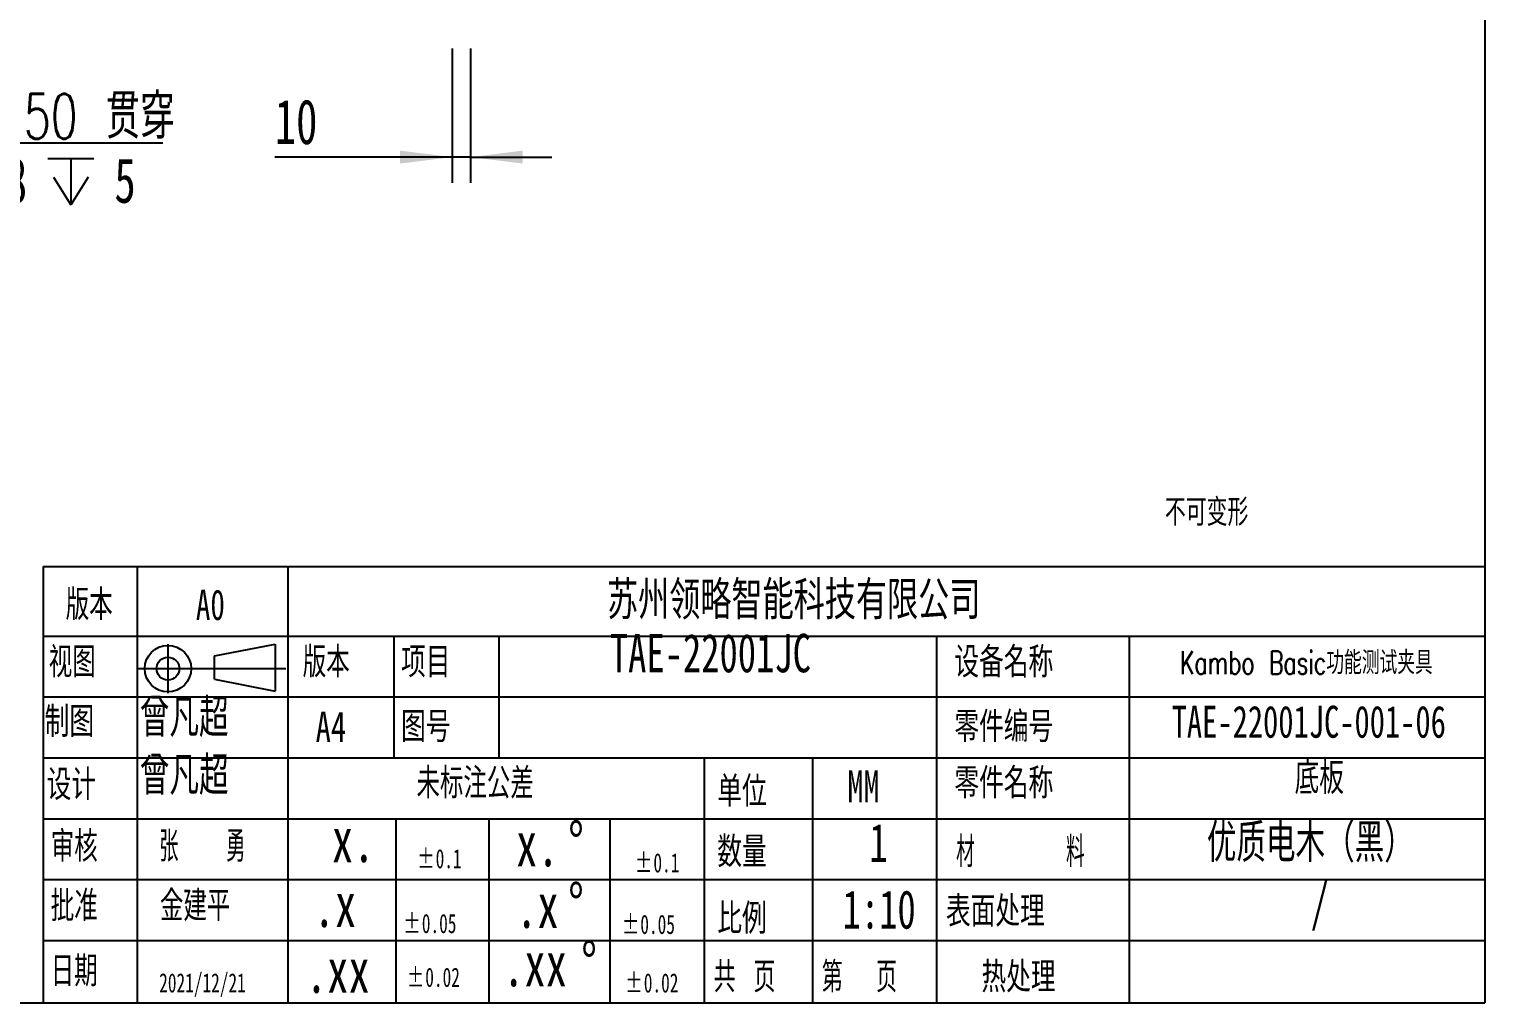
# Model space of a CAD drawing. Extents: x 2 to 292, y 3 to 207.
# Drawn here: x 178.5 to 292.2, y 3.1 to 79.2 of the extents above; entities that cross this region are included whole.
import ezdxf

# ---------------------------------------------------------------- set-up
doc = ezdxf.new("R2010")
doc.units = 0
doc.linetypes.add('SLD-中心线', pattern=[34.29, 30.48, -1.27, 1.27, -1.27])
doc.linetypes.add('SLD-实线', pattern=[0])
for name, color, linetype in [('FORMAT', 7, 'SLD-实线'), ('图层1', 5, 'SLD-中心线'), ('图层7', 7, 'SLD-实线'), ('图框', 7, 'SLD-实线'), ('粗实线', 7, 'SLD-实线')]:
    doc.layers.add(name, color=color, linetype=linetype)
doc.styles.add('SLDTEXTSTYLE0', font='TXT', dxfattribs={"width": 0.7, "bigfont": 'bigfont'})
doc.styles.add('SLDTEXTSTYLE1', font='TXT', dxfattribs={"width": 0.736842, "bigfont": 'bigfont'})
doc.styles.add('SLDTEXTSTYLE10', font='TXT', dxfattribs={"width": 0.65})
doc.styles.add('SLDTEXTSTYLE2', font='TXT', dxfattribs={"width": 0.7})
doc.styles.add('SLDTEXTSTYLE3', font='TXT', dxfattribs={"width": 0.663})
doc.styles.add('SLDTEXTSTYLE4', font='TXT', dxfattribs={"width": 0.559211, "bigfont": 'bigfont'})
doc.styles.add('SLDTEXTSTYLE5', font='TXT', dxfattribs={"width": 0.736842})
doc.styles.add('SLDTEXTSTYLE7', font='TXT', dxfattribs={"width": 0.657895, "bigfont": 'bigfont'})
doc.styles.add('SLDTEXTSTYLE8', font='TXT', dxfattribs={"width": 0.618421, "bigfont": 'bigfont'})
doc.styles.add('SLDTEXTSTYLE9', font='TXT', dxfattribs={"width": 0.58, "bigfont": 'bigfont'})
doc.dimstyles.new('SLDDIMSTYLE2', dxfattribs={"dimtxt": 3.5, "dimasz": 4.08, "dimexe": 0, "dimexo": 0.0625, "dimgap": 0.875, "dimtad": 0, "dimtih": 1, "dimtoh": 1, "dimlfac": 7, "dimrnd": 1e-09, "dimzin": 4, "dimtxsty": 'SLDTEXTSTYLE2', "dimblk1": 'NONE', "dimsah": 1, "dimcen": 0, "dimazin": 3, "dimtfac": 1, "dimtmove": 0, "dimatfit": 3, "dimtolj": 1, "dimtzin": 12})
doc.dimstyles.new('SLDDIMSTYLE3', dxfattribs={"dimtxt": 3.5, "dimasz": 4.08, "dimexe": 0, "dimexo": 0.0625, "dimgap": 0.875, "dimtad": 2, "dimlfac": 7, "dimrnd": 1e-09, "dimzin": 12, "dimtxsty": 'SLDTEXTSTYLE2', "dimsah": 1, "dimcen": 0.09, "dimazin": 3, "dimtfac": 1, "dimtmove": 0, "dimatfit": 3, "dimtolj": 1, "dimtzin": 12})

# ---------------------------------------------------------------- blocks, each defined once
blk = doc.blocks.new('SW_NOTE_0')
at = {"layer": '图层7', "color": 0, "char_height": 1.5, "attachment_point": 1, "style": 'SLDTEXTSTYLE3'}
for s, insert in [('%%p', (0, 1.93)), ('0.05', (1.44, 1.93))]:
    blk.add_mtext(s, dxfattribs=dict(at, insert=insert))
blk = doc.blocks.new('SW_NOTE_1')
at = {"layer": '图层7', "color": 0, "char_height": 1.5, "attachment_point": 1, "style": 'SLDTEXTSTYLE3'}
for s, insert in [('%%p', (0, 1.93)), ('0.02', (1.44, 1.93))]:
    blk.add_mtext(s, dxfattribs=dict(at, insert=insert))
blk = doc.blocks.new('SW_NOTE_2')
at = {"layer": '图层7', "color": 0, "char_height": 1.5, "attachment_point": 1, "style": 'SLDTEXTSTYLE3'}
for s, insert in [('%%p', (0, 1.93)), ('0.1', (1.44, 1.93))]:
    blk.add_mtext(s, dxfattribs=dict(at, insert=insert))
blk = doc.blocks.new('SW_NOTE_4')
at = {"layer": '图层7', "color": 0, "char_height": 3.5, "attachment_point": 1, "style": 'SLDTEXTSTYLE2'}
for s, insert in [('%%d', (4.07, 4.51)), ('.x', (0, 4.51))]:
    blk.add_mtext(s, dxfattribs=dict(at, insert=insert))
blk = doc.blocks.new('SW_NOTE_5')
at = {"layer": '图层7', "color": 0, "char_height": 3.5, "attachment_point": 1, "style": 'SLDTEXTSTYLE2'}
for s, insert in [('%%d', (4.07, 4.51)), ('x.', (0, 4.51))]:
    blk.add_mtext(s, dxfattribs=dict(at, insert=insert))
blk = doc.blocks.new('SW_NOTE_6')
at = {"layer": '图层7', "color": 0, "char_height": 3.5, "attachment_point": 1, "style": 'SLDTEXTSTYLE2'}
for s, insert in [('%%d', (6.11, 4.51)), ('.xx', (0, 4.51))]:
    blk.add_mtext(s, dxfattribs=dict(at, insert=insert))
blk = doc.blocks.new('SW_NOTE_7')
at = {"layer": '图层7', "color": 0, "char_height": 1.5, "attachment_point": 1, "style": 'SLDTEXTSTYLE3'}
for s, insert in [('%%p', (0, 1.93)), ('0.1', (1.44, 1.93))]:
    blk.add_mtext(s, dxfattribs=dict(at, insert=insert))
blk = doc.blocks.new('SW_NOTE_8')
at = {"layer": '图层7', "color": 0, "char_height": 1.5, "attachment_point": 1, "style": 'SLDTEXTSTYLE3'}
for s, insert in [('%%p', (0, 1.93)), ('0.05', (1.44, 1.93))]:
    blk.add_mtext(s, dxfattribs=dict(at, insert=insert))
blk = doc.blocks.new('SW_NOTE_9')
at = {"layer": '图层7', "color": 0, "char_height": 1.5, "attachment_point": 1, "style": 'SLDTEXTSTYLE3'}
for s, insert in [('%%p', (0, 1.93)), ('0.02', (1.44, 1.93))]:
    blk.add_mtext(s, dxfattribs=dict(at, insert=insert))
blk = doc.blocks.new('SW_SYMBOL_HOLE_SPOT')
at = {"layer": '图框', "color": 0}
for p, q in [((0, 875), (0, 75)), ((1600, 75), (1600, 875)), ((0, 75), (1600, 75))]:
    blk.add_line(p, q, dxfattribs=at)
blk = doc.blocks.new('SW_SYMBOL_HOLE_DEPTH')
at = {"layer": '图框', "color": 0}
for p, q in [((0, 875), (800, 875)), ((400, 875), (400, 75)), ((100, 555), (400, 75)), ((700, 555), (400, 75))]:
    blk.add_line(p, q, dxfattribs=at)
blk = doc.blocks.new('_D_10')
at = {"layer": '图框', "color": 5}
for p, q in [((143.62, 92.3), (144.01, 91.78)), ((144.01, 91.78), (160.22, 70.3)), ((160.22, 70.3), (188.91, 70.3))]:
    blk.add_line(p, q, dxfattribs=at)
blk.add_solid([(144.01, 91.78), (146.06, 88.22), (146.87, 88.83)], dxfattribs=at)
at = {"layer": '图框', "color": 5, "xscale": 0.004511737089201878, "yscale": 0.004511737089201878, "zscale": 0.004511737089201878}
for name, p in [('SW_SYMBOL_HOLE_SPOT', (163.84, 65.12)), ('SW_SYMBOL_HOLE_DEPTH', (179.91, 65.12))]:
    blk.add_blockref(name, p, dxfattribs=at)
at = {"layer": '图框', "color": 5, "char_height": 3.5, "attachment_point": 1}
for s, insert, style in [('32 x', (161.81, 74.12), 'SLDTEXTSTYLE10'), ('%%c', (169.47, 74.14), 'SLDTEXTSTYLE2'), ('4.50 贯\\M+190FA', (174.9, 74.12), 'SLDTEXTSTYLE0'), ('%%c', (171.2, 69.12), 'SLDTEXTSTYLE2'), ('8', (176.63, 69.11), 'SLDTEXTSTYLE2'), ('5', (185.12, 69.11), 'SLDTEXTSTYLE2')]:
    blk.add_mtext(s, dxfattribs=dict(at, insert=insert, style=style))
blk = doc.blocks.new('_NONE')
blk = doc.blocks.new('_D_11')
at = {"layer": '图框', "color": 5}
for p, q in [((211.52, 77.68), (211.52, 67.18)), ((212.95, 77.68), (212.95, 67.18)), ((211.52, 69.18), (197.65, 69.18)), ((212.95, 69.18), (211.52, 69.18)), ((212.95, 69.18), (219.3, 69.18))]:
    blk.add_line(p, q, dxfattribs=at)
for points in [[(211.52, 69.18), (207.44, 69.69), (207.44, 68.68)], [(212.95, 69.18), (217.03, 68.68), (217.03, 69.69)]]:
    blk.add_solid(points, dxfattribs=at)
at = {"layer": '图框', "color": 5, "insert": (197.65, 73.7), "char_height": 3.5, "attachment_point": 1, "style": 'SLDTEXTSTYLE2'}
blk.add_mtext('10', dxfattribs=at)

msp = doc.modelspace()

# ---------------------------------------------------------------- linework, layer by layer
at = {"layer": 'FORMAT'}
for p, q in [((186.9105, 37.1977), (186.9105, 3.096)), ((198.6608, 37.1977), (198.6608, 3.096)), ((179.5526, 31.7585), (292.2034, 31.7585)), ((192.9513, 30.2008), (197.6888, 31.1259)), ((197.6888, 31.1259), (197.6888, 27.459)), ((206.9514, 31.7585), (206.9514, 22.2447)), ((215.1545, 31.7585), (215.1545, 22.2447)), ((249.3619, 31.7585), (249.3619, 3.096)), ((264.3995, 31.7585), (264.3995, 3.096)), ((192.9513, 28.3841), (192.9513, 30.2008)), ((192.9513, 28.3841), (197.6888, 27.459)), ((179.5526, 27.0016), (292.2034, 27.0016)), ((179.5526, 22.2447), (292.2034, 22.2447)), ((231.209, 22.2447), (231.209, 3.096)), ((239.69, 3.096), (239.69, 22.2447)), ((179.5526, 17.4877), (292.2034, 17.4877)), ((207.1023, 17.4877), (207.1023, 3.096)), ((214.3712, 17.4877), (214.3712, 3.096)), ((223.8382, 17.4877), (223.8382, 3.096)), ((179.5526, 12.7308), (292.2034, 12.7308)), ((179.5526, 7.9739), (292.2034, 7.9739))]:
    msp.add_line(p, q, dxfattribs=at)
at = {"layer": 'FORMAT', "linetype": 'SLD-中心线'}
for p, q in [((189.3023, 31.121), (189.3023, 27.3042)), ((186.9105, 29.2126), (198.5177, 29.2126))]:
    msp.add_line(p, q, dxfattribs=at)
at = {"layer": 'FORMAT'}
for radius in [1.8127, 0.8876]:
    msp.add_circle((189.3023, 29.2126), radius, dxfattribs=at)
at = {"layer": '粗实线', "color": 5}
for p in [(292.2034, 206.5709), (2.2034, 3.096)]:
    msp.add_line(p, (292.2034, 3.096), dxfattribs=at)
at = {"layer": '粗实线'}
for q in [(179.5526, 3.096), (292.2034, 37.1977)]:
    msp.add_line((179.5526, 37.1977), q, dxfattribs=at)

# ---------------------------------------------------------------- block references
at = {"layer": '图层7'}
for name, p in [('SW_NOTE_5', (216.501, 12.7556)), ('SW_NOTE_2', (208.7805, 13.1843)), ('SW_NOTE_7', (225.794, 12.8605)), ('SW_NOTE_4', (216.501, 7.9479)), ('SW_NOTE_0', (207.6993, 8.1175)), ('SW_NOTE_8', (224.7726, 8.0528)), ('SW_NOTE_6', (215.4826, 3.3728)), ('SW_NOTE_1', (207.9701, 3.9175)), ('SW_NOTE_9', (225.0434, 3.4777))]:
    msp.add_blockref(name, p, dxfattribs=at)

# ---------------------------------------------------------------- texts
at = {"layer": 'FORMAT', "char_height": 2.38125, "attachment_point": 2, "style": 'SLDTEXTSTYLE0'}
for s, insert in [('\\M+194C5\\M+1967B', (183.1502, 35.3948)), ('\\M+196A2标\\M+1928D\\M+18CF6\\M+18DB7', (213.3036, 21.4527))]:
    msp.add_mtext(s, dxfattribs=dict(at, insert=insert))
at = {"layer": 'FORMAT', "color": 5, "insert": (192.6183, 35.3948), "char_height": 2.38125, "attachment_point": 2, "style": 'SLDTEXTSTYLE2'}
msp.add_mtext('A0', dxfattribs=at)
at = {"layer": '图层1'}
for s, insert, char_height, attachment_point, style in [('TAE-22001JC', (231.6855, 31.9277), 3, 2, 'SLDTEXTSTYLE2'), ('Kambo Basic\\M+18CF7\\M+1945C测试夹\\M+18BEF', (278.2525, 30.5774), 1.8, 2, 'SLDTEXTSTYLE0'), ('\\M+1915C\\M+1967D\\M+192B4', (187.11, 26.8774), 3, 1, 'SLDTEXTSTYLE0'), ('TAE-22001JC-001-06', (278.4425, 26.3148), 2.5, 2, 'SLDTEXTSTYLE2'), ('\\M+1915C\\M+1967D\\M+192B4', (187.11, 22.3487), 3, 1, 'SLDTEXTSTYLE0'), ('\\M+192EA\\M+194C2', (279.2617, 21.9104), 2.5, 2, 'SLDTEXTSTYLE0'), ('优质电\\M+196D8\\M+18169\\M+1FC4B\\M+1816A', (278.5631, 17.1055), 3, 2, 'SLDTEXTSTYLE0'), ('1', (244.8218, 17.1055), 3, 2, 'SLDTEXTSTYLE2'), ('/', (279.303, 12.4618), 3, 2, 'SLDTEXTSTYLE2'), ('1:10', (244.8749, 11.8971), 3, 2, 'SLDTEXTSTYLE2')]:
    msp.add_mtext(s, dxfattribs=dict(at, insert=insert, char_height=char_height, attachment_point=attachment_point, style=style))
at = {"layer": '图层7', "attachment_point": 1}
for s, insert, char_height, style in [('苏\\M+18F42领\\M+197AA\\M+19271\\M+1945C\\M+189C8\\M+18B5A\\M+1974C\\M+18CC0\\M+18CF6\\M+18E69', (223.6077, 36.0651), 3, 'SLDTEXTSTYLE1'), ('视图', (179.9882, 30.9073), 2.38125, 'SLDTEXTSTYLE0'), ('\\M+194C5\\M+1967B', (199.8333, 30.9073), 2.38125, 'SLDTEXTSTYLE0'), ('项\\M+196DA', (207.5176, 30.9073), 2.38125, 'SLDTEXTSTYLE1'), ('设备\\M+196BC\\M+18FCC', (250.7534, 30.9073), 2.38125, 'SLDTEXTSTYLE1'), ('\\M+190A7图', (179.6707, 26.2451), 2.38125, 'SLDTEXTSTYLE1'), ('A4', (200.8409, 25.8571), 2.38125, 'SLDTEXTSTYLE5'), ('图\\M+18D86', (207.5176, 25.8571), 2.38125, 'SLDTEXTSTYLE1'), ('\\M+197EB\\M+18C8F编\\M+18D86', (250.7534, 25.8571), 2.38125, 'SLDTEXTSTYLE1'), ('\\M+197EB\\M+18C8F\\M+196BC\\M+18FCC', (250.7534, 21.4527), 2.38125, 'SLDTEXTSTYLE1'), ('设计', (179.8294, 21.3284), 2.38125, 'SLDTEXTSTYLE1'), ('单\\M+188CA', (232.2298, 20.804), 2.38125, 'SLDTEXTSTYLE1'), ('MM', (242.3949, 21.2617), 2.5, 'SLDTEXTSTYLE5'), ('审\\M+18A6A', (180.1469, 16.5082), 2.38125, 'SLDTEXTSTYLE0'), ('张   \\M+19745', (188.6177, 16.5082), 2.38125, 'SLDTEXTSTYLE9'), ('x.', (202.1097, 17.5912), 3.5, 'SLDTEXTSTYLE2'), ('\\M+19094\\M+197CA', (232.2298, 16.0852), 2.38125, 'SLDTEXTSTYLE1'), ('\\M+18DDE      \\M+197BF', (250.8857, 16.0852), 2.38125, 'SLDTEXTSTYLE4'), ('\\M+194E1\\M+18F79', (180.1469, 11.8639), 2.38125, 'SLDTEXTSTYLE0'), ('\\M+18BE0\\M+18C9A\\M+195BD', (188.6777, 11.8639), 2.38125, 'SLDTEXTSTYLE0'), ('.x', (200.6837, 12.5244), 3.5, 'SLDTEXTSTYLE2'), ('\\M+1955C\\M+196CA处\\M+1979D', (250.0935, 11.4415), 2.38125, 'SLDTEXTSTYLE1'), ('\\M+194E4\\M+197E1', (232.2298, 10.8768), 2.38125, 'SLDTEXTSTYLE1'), ('\\M+193FA\\M+18AFA', (180.1469, 6.7635), 2.38125, 'SLDTEXTSTYLE0'), ('.xx', (200.0729, 7.3846), 3.5, 'SLDTEXTSTYLE2'), ('\\M+18BA4 页', (231.9372, 6.3016), 2.38125, 'SLDTEXTSTYLE7'), ('\\M+191E6  页', (240.4032, 6.3016), 2.38125, 'SLDTEXTSTYLE8'), ('热处\\M+1979D', (252.8701, 6.3016), 2.38125, 'SLDTEXTSTYLE1'), ('2021/12/21', (188.6177, 5.4113), 1.5, 'SLDTEXTSTYLE3')]:
    msp.add_mtext(s, dxfattribs=dict(at, insert=insert, char_height=char_height, style=style))
at = {"layer": '图框', "insert": (267.2002, 42.488), "char_height": 2.116667, "attachment_point": 1, "rotation": 360, "style": 'SLDTEXTSTYLE0'}
msp.add_mtext('\\M+19573\\M+189C2变\\M+18C60', dxfattribs=at)

# ---------------------------------------------------------------- dimensions: what is measured, and where the dimension line sits
at = {"layer": '图框', "color": 5}
dim = msp.add_diameter_dim_2p(p1=(143.6213, 92.2974), p2=(144.0085, 91.7843), text='32 x <> 贯穿\\P{\\fGDT;v}%%c 8 {\\fGDT;x} 5\\P', dimstyle='SLDDIMSTYLE2', dxfattribs=at)
dim.commit()
dim.dimension.update_dxf_attribs({"geometry": '_D_10', "text_midpoint": (175.3575, 69.6112), "dimtype": 163})
dim = msp.add_linear_dim(base=(211.5166, 69.1837), p1=(212.9452, 79.1837), p2=(211.5166, 79.1837), dimstyle='SLDDIMSTYLE3', dxfattribs=at)
dim.commit()
dim.dimension.update_dxf_attribs({"geometry": '_D_11', "text_midpoint": (199.1852, 69.1837), "dimtype": 160})

doc.saveas('drawing.dxf')
